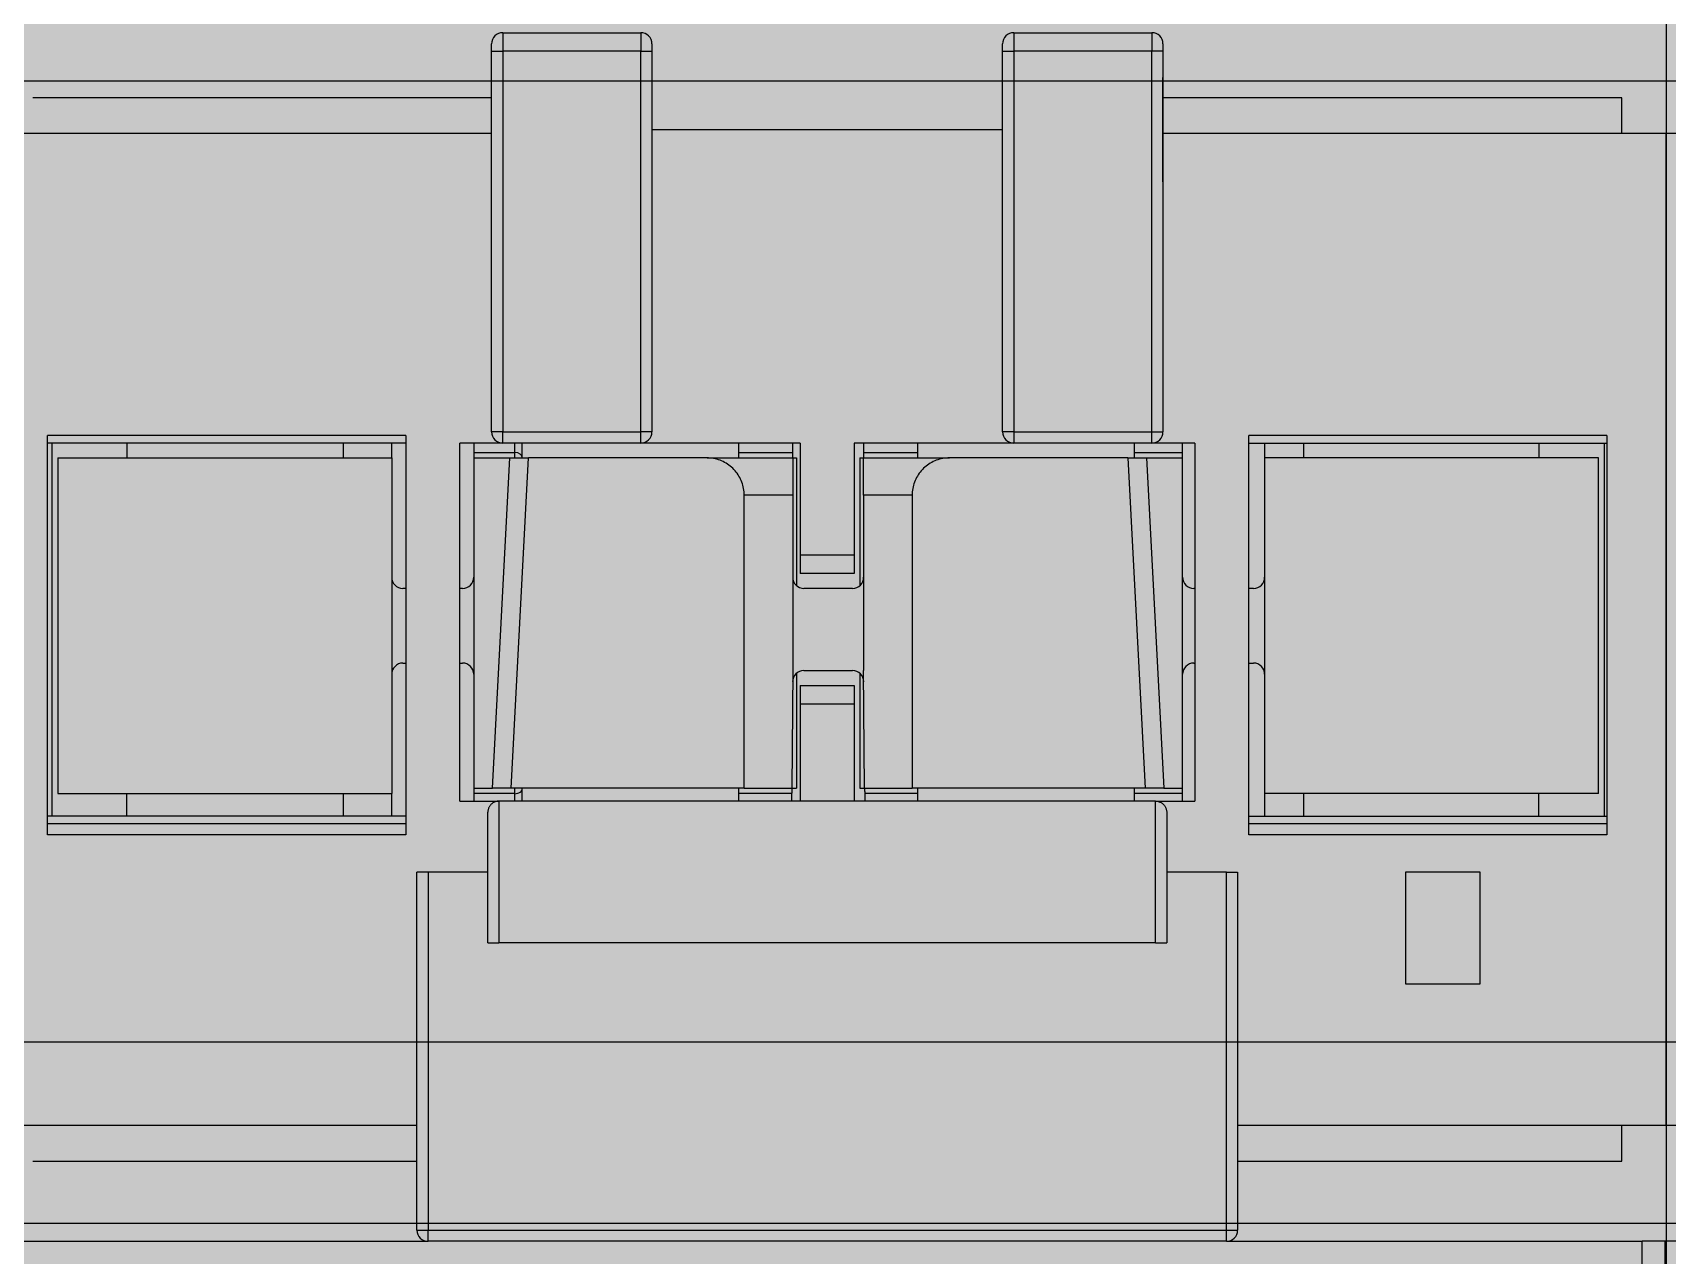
# Model space of a CAD drawing. Extents: x 20 to 1829, y -86 to 701.
# Drawn here: x 1257.72 to 1301.53, y 127.88 to 160.66 of the extents above; entities that cross this region are included whole.
import ezdxf

# ---------------------------------------------------------------- set-up
doc = ezdxf.new("R2010")
doc.units = 0
doc.layers.add('MAIN-1', color=7, linetype='Continuous')
doc.layers.add('SYMS', color=7, linetype='Continuous')

msp = doc.modelspace()

# ---------------------------------------------------------------- hatches: boundary and pattern name
at = {"layer": 'SYMS', "true_color": 0x8fbdb9}
h = msp.add_hatch(color=253, dxfattribs=at)
h.dxf.hatch_style = 1
h.paths.add_polyline_path([(1256.526, 111.226), (1301.504, 111.226), (1301.504, 181.726), (1256.526, 181.726)])
h = msp.add_hatch(color=253, dxfattribs=at)
h.dxf.hatch_style = 1
h.paths.add_polyline_path([(1301.515, 111.226), (1346.493, 111.226), (1346.493, 181.726), (1301.515, 181.726)])

# ---------------------------------------------------------------- linework, layer by layer
at = {"layer": 'MAIN-1'}
for p, q in [((1301.504, 161.056), (1301.504, 157.956)), ((1301.515, 157.956), (1301.515, 161.056)), ((1270.315, 160.656), (1274.015, 160.656)), ((1270.315, 160.656), (1270.315, 160.156)), ((1274.015, 160.656), (1274.015, 160.156)), ((1284.015, 160.656), (1287.715, 160.656)), ((1284.015, 160.656), (1284.015, 160.156)), ((1287.715, 160.656), (1287.715, 160.156)), ((1270.015, 160.156), (1270.015, 160.356)), ((1270.015, 149.956), (1270.015, 160.156)), ((1270.015, 160.156), (1270.315, 160.156)), ((1270.315, 160.156), (1270.315, 149.956)), ((1274.015, 160.156), (1270.315, 160.156)), ((1274.015, 149.956), (1274.015, 160.156)), ((1274.015, 160.156), (1274.315, 160.156)), ((1274.315, 160.356), (1274.315, 160.156)), ((1274.315, 160.156), (1274.315, 149.956)), ((1283.715, 160.156), (1283.715, 160.356)), ((1283.715, 149.956), (1283.715, 160.156)), ((1283.715, 160.156), (1284.015, 160.156)), ((1287.715, 160.156), (1284.015, 160.156)), ((1284.015, 160.156), (1284.015, 149.956)), ((1287.715, 149.956), (1287.715, 160.156)), ((1288.015, 160.156), (1287.715, 160.156)), ((1288.015, 160.356), (1288.015, 160.156)), ((1288.015, 160.156), (1288.015, 149.956)), ((1288.015, 156.656), (1288.015, 159.456)), ((1270.015, 158.906), (1257.715, 158.906)), ((1300.315, 158.906), (1288.015, 158.906)), ((1300.315, 157.956), (1300.315, 158.906)), ((1270.015, 157.956), (1256.515, 157.956)), ((1283.715, 158.056), (1274.315, 158.056)), ((1301.515, 157.956), (1288.015, 157.956)), ((1301.504, 131.356), (1301.504, 157.956)), ((1315.004, 157.956), (1301.504, 157.956)), ((1301.515, 131.356), (1301.515, 157.956)), ((1270.315, 149.956), (1270.015, 149.956)), ((1270.315, 149.956), (1274.015, 149.956)), ((1270.315, 149.656), (1270.315, 149.956)), ((1274.015, 149.656), (1274.015, 149.956)), ((1274.315, 149.956), (1274.015, 149.956)), ((1284.015, 149.956), (1283.715, 149.956)), ((1284.015, 149.956), (1287.715, 149.956)), ((1284.015, 149.956), (1284.015, 149.656)), ((1287.715, 149.956), (1288.015, 149.956)), ((1287.715, 149.656), (1287.715, 149.956)), ((1258.115, 139.156), (1258.115, 149.856)), ((1267.715, 149.856), (1258.115, 149.856)), ((1267.715, 149.656), (1258.115, 149.656)), ((1258.24, 139.656), (1258.24, 149.656)), ((1260.24, 149.656), (1260.24, 149.256)), ((1266.04, 149.656), (1266.04, 149.256)), ((1267.34, 149.256), (1267.34, 149.656)), ((1267.715, 149.856), (1267.715, 139.156)), ((1269.165, 140.056), (1269.165, 149.656)), ((1270.315, 149.656), (1269.165, 149.656)), ((1269.54, 149.656), (1269.54, 149.402)), ((1274.015, 149.656), (1270.315, 149.656)), ((1270.64, 149.402), (1270.64, 149.656)), ((1270.84, 149.261), (1270.84, 149.656)), ((1278.29, 149.656), (1274.015, 149.656)), ((1276.64, 149.656), (1276.64, 149.402)), ((1278.09, 149.402), (1278.09, 149.656)), ((1278.29, 149.656), (1278.29, 146.656)), ((1279.74, 149.656), (1279.74, 146.656)), ((1284.015, 149.656), (1279.74, 149.656)), ((1279.99, 149.656), (1279.99, 149.402)), ((1281.44, 149.402), (1281.44, 149.656)), ((1287.715, 149.656), (1284.015, 149.656)), ((1287.24, 149.656), (1287.24, 149.402)), ((1288.865, 149.656), (1287.715, 149.656)), ((1288.54, 149.402), (1288.54, 149.656)), ((1288.865, 149.656), (1288.865, 140.056)), ((1290.315, 139.156), (1290.315, 149.856)), ((1299.915, 149.856), (1290.315, 149.856)), ((1290.315, 149.656), (1299.915, 149.656)), ((1290.74, 149.656), (1290.74, 149.256)), ((1291.79, 149.256), (1291.79, 149.656)), ((1298.09, 149.656), (1298.09, 149.256)), ((1299.84, 149.656), (1299.84, 139.656)), ((1299.915, 149.856), (1299.915, 139.156)), ((1258.39, 149.256), (1267.34, 149.256)), ((1258.39, 149.256), (1258.39, 140.256)), ((1267.34, 149.256), (1267.34, 140.256)), ((1269.54, 149.402), (1269.54, 149.256)), ((1269.54, 149.402), (1270.64, 149.402)), ((1269.54, 149.256), (1269.54, 140.406)), ((1269.54, 149.256), (1270.504, 149.256)), ((1270.04, 140.406), (1270.504, 149.256)), ((1270.504, 149.256), (1270.505, 149.256)), ((1270.505, 149.256), (1270.506, 149.256)), ((1270.506, 149.256), (1270.509, 149.256)), ((1270.509, 149.256), (1270.513, 149.256)), ((1270.513, 149.256), (1270.517, 149.256)), ((1270.517, 149.256), (1270.523, 149.256)), ((1270.523, 149.256), (1270.53, 149.256)), ((1270.53, 149.256), (1270.538, 149.256)), ((1270.538, 149.256), (1270.547, 149.256)), ((1270.54, 140.406), (1271.003, 149.256)), ((1270.547, 149.256), (1270.556, 149.256)), ((1270.556, 149.256), (1270.567, 149.256)), ((1270.567, 149.256), (1270.579, 149.256)), ((1270.579, 149.256), (1270.591, 149.256)), ((1270.591, 149.256), (1270.605, 149.256)), ((1270.605, 149.256), (1270.619, 149.256)), ((1270.619, 149.256), (1270.634, 149.256)), ((1270.634, 149.256), (1270.65, 149.256)), ((1270.64, 149.256), (1270.64, 149.402)), ((1270.65, 149.256), (1270.667, 149.256)), ((1270.667, 149.256), (1270.684, 149.256)), ((1270.684, 149.256), (1270.702, 149.256)), ((1270.702, 149.256), (1270.721, 149.256)), ((1270.721, 149.256), (1270.741, 149.256)), ((1270.741, 149.256), (1270.76, 149.256)), ((1270.76, 149.256), (1270.781, 149.256)), ((1270.781, 149.256), (1270.802, 149.256)), ((1270.802, 149.256), (1270.823, 149.256)), ((1270.823, 149.256), (1270.845, 149.256)), ((1270.84, 149.256), (1270.84, 149.261)), ((1270.845, 149.256), (1270.866, 149.256)), ((1270.866, 149.256), (1270.889, 149.256)), ((1270.889, 149.256), (1270.911, 149.256)), ((1270.911, 149.256), (1270.933, 149.256)), ((1270.933, 149.256), (1270.956, 149.256)), ((1270.956, 149.256), (1270.98, 149.256)), ((1270.98, 149.256), (1271.003, 149.256)), ((1271.003, 149.256), (1271.003, 149.256)), ((1271.003, 149.256), (1271.003, 149.256)), ((1271.003, 149.256), (1271.003, 149.256)), ((1271.003, 149.256), (1271.003, 149.256)), ((1271.003, 149.256), (1271.003, 149.256)), ((1271.003, 149.256), (1271.003, 149.256)), ((1271.003, 149.256), (1271.003, 149.256)), ((1271.003, 149.256), (1271.003, 149.256)), ((1271.003, 149.256), (1271.003, 149.256)), ((1271.003, 149.256), (1271.003, 149.256)), ((1271.003, 149.256), (1271.003, 149.256)), ((1271.003, 149.256), (1271.003, 149.256)), ((1271.003, 149.256), (1271.003, 149.256)), ((1271.003, 149.256), (1271.003, 149.256)), ((1271.003, 149.256), (1271.003, 149.256)), ((1271.003, 149.256), (1271.003, 149.256)), ((1271.003, 149.256), (1271.003, 149.256)), ((1271.003, 149.256), (1271.003, 149.256)), ((1271.003, 149.256), (1271.003, 149.256)), ((1271.003, 149.256), (1271.003, 149.256)), ((1271.003, 149.256), (1271.003, 149.256)), ((1271.003, 149.256), (1271.003, 149.256)), ((1271.003, 149.256), (1271.003, 149.256)), ((1271.003, 149.256), (1271.003, 149.256)), ((1271.003, 149.256), (1271.003, 149.256)), ((1271.003, 149.256), (1271.003, 149.256)), ((1271.003, 149.256), (1271.003, 149.256)), ((1271.003, 149.256), (1271.003, 149.256)), ((1271.003, 149.256), (1271.003, 149.256)), ((1271.003, 149.256), (1271.003, 149.256)), ((1271.003, 149.256), (1271.003, 149.256)), ((1271.003, 149.256), (1271.003, 149.256)), ((1271.003, 149.256), (1271.003, 149.256)), ((1271.003, 149.256), (1271.003, 149.256)), ((1275.791, 149.256), (1271.003, 149.256)), ((1275.836, 149.255), (1275.791, 149.256)), ((1275.792, 149.256), (1278.09, 149.256)), ((1275.881, 149.252), (1275.836, 149.255)), ((1275.926, 149.247), (1275.881, 149.252)), ((1275.97, 149.24), (1275.926, 149.247)), ((1276.013, 149.231), (1275.97, 149.24)), ((1276.056, 149.22), (1276.013, 149.231)), ((1276.099, 149.207), (1276.056, 149.22)), ((1276.141, 149.192), (1276.099, 149.207)), ((1276.183, 149.175), (1276.141, 149.192)), ((1276.224, 149.157), (1276.183, 149.175)), ((1276.264, 149.136), (1276.224, 149.157)), ((1276.303, 149.114), (1276.264, 149.136)), ((1276.341, 149.09), (1276.303, 149.114)), ((1276.378, 149.065), (1276.341, 149.09)), ((1276.414, 149.037), (1276.378, 149.065)), ((1276.448, 149.009), (1276.414, 149.037)), ((1276.481, 148.978), (1276.448, 149.009)), ((1276.64, 149.402), (1276.64, 149.256)), ((1276.64, 149.402), (1278.09, 149.402)), ((1278.09, 149.256), (1278.09, 149.402)), ((1278.09, 149.256), (1278.09, 148.256)), ((1278.09, 149.256), (1278.19, 149.256)), ((1278.19, 149.256), (1278.19, 145.832)), ((1279.89, 149.256), (1279.89, 145.832)), ((1279.89, 149.256), (1279.99, 149.256)), ((1279.99, 149.402), (1279.99, 149.256)), ((1279.99, 149.402), (1281.44, 149.402)), ((1279.99, 148.256), (1279.99, 149.256)), ((1279.99, 149.256), (1282.289, 149.256)), ((1281.44, 149.256), (1281.44, 149.402)), ((1281.632, 149.009), (1281.599, 148.978)), ((1281.667, 149.037), (1281.632, 149.009)), ((1281.702, 149.065), (1281.667, 149.037)), ((1281.739, 149.09), (1281.702, 149.065)), ((1281.777, 149.114), (1281.739, 149.09)), ((1281.817, 149.136), (1281.777, 149.114)), ((1281.857, 149.157), (1281.817, 149.136)), ((1281.898, 149.175), (1281.857, 149.157)), ((1281.939, 149.192), (1281.898, 149.175)), ((1281.981, 149.207), (1281.939, 149.192)), ((1282.024, 149.22), (1281.981, 149.207)), ((1282.067, 149.231), (1282.024, 149.22)), ((1282.111, 149.24), (1282.067, 149.231)), ((1282.155, 149.247), (1282.111, 149.24)), ((1282.2, 149.252), (1282.155, 149.247)), ((1282.245, 149.255), (1282.2, 149.252)), ((1282.29, 149.256), (1282.245, 149.255)), ((1287.077, 149.256), (1282.29, 149.256)), ((1287.077, 149.256), (1287.077, 149.256)), ((1287.077, 149.256), (1287.077, 149.256)), ((1287.077, 149.256), (1287.077, 149.256)), ((1287.077, 149.256), (1287.077, 149.256)), ((1287.077, 149.256), (1287.077, 149.256)), ((1287.077, 149.256), (1287.077, 149.256)), ((1287.077, 149.256), (1287.541, 140.406)), ((1287.077, 149.256), (1287.101, 149.256)), ((1287.101, 149.256), (1287.124, 149.256)), ((1287.124, 149.256), (1287.147, 149.256)), ((1287.147, 149.256), (1287.17, 149.256)), ((1287.17, 149.256), (1287.192, 149.256)), ((1287.192, 149.256), (1287.214, 149.256)), ((1287.214, 149.256), (1287.236, 149.256)), ((1287.236, 149.256), (1287.258, 149.256)), ((1287.24, 149.402), (1287.24, 149.256)), ((1287.24, 149.402), (1288.54, 149.402)), ((1287.258, 149.256), (1287.279, 149.256)), ((1287.279, 149.256), (1287.3, 149.256)), ((1287.3, 149.256), (1287.32, 149.256)), ((1287.32, 149.256), (1287.34, 149.256)), ((1287.34, 149.256), (1287.359, 149.256)), ((1287.359, 149.256), (1287.378, 149.256)), ((1287.378, 149.256), (1287.396, 149.256)), ((1287.396, 149.256), (1287.414, 149.256)), ((1287.414, 149.256), (1287.43, 149.256)), ((1287.43, 149.256), (1287.446, 149.256)), ((1287.446, 149.256), (1287.461, 149.256)), ((1287.461, 149.256), (1287.476, 149.256)), ((1287.476, 149.256), (1287.489, 149.256)), ((1287.489, 149.256), (1287.502, 149.256)), ((1287.502, 149.256), (1287.513, 149.256)), ((1287.513, 149.256), (1287.524, 149.256)), ((1287.524, 149.256), (1287.534, 149.256)), ((1287.534, 149.256), (1287.543, 149.256)), ((1287.543, 149.256), (1287.551, 149.256)), ((1287.551, 149.256), (1287.557, 149.256)), ((1287.557, 149.256), (1287.563, 149.256)), ((1287.563, 149.256), (1287.568, 149.256)), ((1287.568, 149.256), (1287.572, 149.256)), ((1287.572, 149.256), (1287.574, 149.256)), ((1287.574, 149.256), (1287.576, 149.256)), ((1287.576, 149.256), (1287.576, 149.256)), ((1287.576, 149.256), (1288.54, 149.256)), ((1287.576, 149.256), (1288.04, 140.406)), ((1288.54, 149.256), (1288.54, 149.402)), ((1288.54, 140.406), (1288.54, 149.256)), ((1290.74, 149.256), (1290.74, 140.256)), ((1299.69, 149.256), (1290.74, 149.256)), ((1299.69, 140.256), (1299.69, 149.256)), ((1276.513, 148.947), (1276.481, 148.978)), ((1276.543, 148.914), (1276.513, 148.947)), ((1276.572, 148.879), (1276.543, 148.914)), ((1276.599, 148.844), (1276.572, 148.879)), ((1276.625, 148.807), (1276.599, 148.844)), ((1276.649, 148.769), (1276.625, 148.807)), ((1276.671, 148.729), (1276.649, 148.769)), ((1276.691, 148.689), (1276.671, 148.729)), ((1276.71, 148.648), (1276.691, 148.689)), ((1276.727, 148.607), (1276.71, 148.648)), ((1276.741, 148.564), (1276.727, 148.607)), ((1276.754, 148.522), (1276.741, 148.564)), ((1281.339, 148.564), (1281.326, 148.522)), ((1281.354, 148.607), (1281.339, 148.564)), ((1281.371, 148.648), (1281.354, 148.607)), ((1281.389, 148.689), (1281.371, 148.648)), ((1281.41, 148.729), (1281.389, 148.689)), ((1281.432, 148.769), (1281.41, 148.729)), ((1281.456, 148.807), (1281.432, 148.769)), ((1281.481, 148.844), (1281.456, 148.807)), ((1281.509, 148.879), (1281.481, 148.844)), ((1281.537, 148.914), (1281.509, 148.879)), ((1281.568, 148.947), (1281.537, 148.914)), ((1281.599, 148.978), (1281.568, 148.947)), ((1276.765, 148.478), (1276.754, 148.522)), ((1276.774, 148.435), (1276.765, 148.478)), ((1276.781, 148.391), (1276.774, 148.435)), ((1276.786, 148.346), (1276.781, 148.391)), ((1276.789, 148.301), (1276.786, 148.346)), ((1276.79, 148.255), (1276.789, 148.301)), ((1278.09, 148.256), (1276.79, 148.256)), ((1276.79, 140.406), (1276.79, 148.255)), ((1278.09, 148.256), (1278.09, 143.556)), ((1279.99, 148.256), (1279.99, 143.556)), ((1281.29, 148.256), (1279.99, 148.256)), ((1281.291, 148.301), (1281.29, 148.255)), ((1281.29, 148.255), (1281.29, 140.406)), ((1281.294, 148.346), (1281.291, 148.301)), ((1281.299, 148.391), (1281.294, 148.346)), ((1281.306, 148.435), (1281.299, 148.391)), ((1281.315, 148.478), (1281.306, 148.435)), ((1281.326, 148.522), (1281.315, 148.478)), ((1278.29, 146.656), (1279.74, 146.656)), ((1278.29, 146.656), (1278.29, 146.156)), ((1279.74, 146.656), (1279.74, 146.156)), ((1279.74, 146.156), (1278.29, 146.156)), ((1267.715, 145.756), (1267.64, 145.756)), ((1269.24, 145.756), (1269.165, 145.756)), ((1279.69, 145.756), (1278.39, 145.756)), ((1288.865, 145.756), (1288.84, 145.756)), ((1290.44, 145.756), (1290.315, 145.756)), ((1267.64, 143.756), (1267.715, 143.756)), ((1269.165, 143.756), (1269.24, 143.756)), ((1288.84, 143.756), (1288.865, 143.756)), ((1290.315, 143.756), (1290.44, 143.756)), ((1278.09, 143.556), (1278.063, 140.406)), ((1278.19, 143.482), (1278.19, 140.406)), ((1278.388, 143.556), (1279.693, 143.556)), ((1279.89, 143.482), (1279.89, 140.406)), ((1280.018, 140.406), (1279.99, 143.556)), ((1278.29, 143.156), (1278.29, 142.656)), ((1278.29, 143.156), (1279.74, 143.156)), ((1279.74, 143.156), (1279.74, 142.656)), ((1278.29, 142.656), (1278.29, 140.056)), ((1279.74, 142.656), (1278.29, 142.656)), ((1279.74, 142.656), (1279.74, 140.056)), ((1258.39, 140.256), (1267.34, 140.256)), ((1260.24, 139.656), (1260.24, 140.256)), ((1266.04, 140.256), (1266.04, 139.656)), ((1267.34, 139.656), (1267.34, 140.256)), ((1269.54, 140.406), (1269.54, 140.256)), ((1269.54, 140.406), (1270.04, 140.406)), ((1269.54, 140.256), (1269.54, 140.056)), ((1270.64, 140.256), (1269.54, 140.256)), ((1270.041, 140.406), (1270.04, 140.406)), ((1270.042, 140.406), (1270.041, 140.406)), ((1270.045, 140.406), (1270.042, 140.406)), ((1270.049, 140.406), (1270.045, 140.406)), ((1270.054, 140.406), (1270.049, 140.406)), ((1270.059, 140.406), (1270.054, 140.406)), ((1270.066, 140.406), (1270.059, 140.406)), ((1270.074, 140.406), (1270.066, 140.406)), ((1270.083, 140.406), (1270.074, 140.406)), ((1270.093, 140.406), (1270.083, 140.406)), ((1270.103, 140.406), (1270.093, 140.406)), ((1270.115, 140.406), (1270.103, 140.406)), ((1270.128, 140.406), (1270.115, 140.406)), ((1270.141, 140.406), (1270.128, 140.406)), ((1270.155, 140.406), (1270.141, 140.406)), ((1270.17, 140.406), (1270.155, 140.406)), ((1270.186, 140.406), (1270.17, 140.406)), ((1270.203, 140.406), (1270.186, 140.406)), ((1270.22, 140.406), (1270.203, 140.406)), ((1270.239, 140.406), (1270.22, 140.406)), ((1270.257, 140.406), (1270.239, 140.406)), ((1270.277, 140.406), (1270.257, 140.406)), ((1270.297, 140.406), (1270.277, 140.406)), ((1270.317, 140.406), (1270.297, 140.406)), ((1270.338, 140.406), (1270.317, 140.406)), ((1270.359, 140.406), (1270.338, 140.406)), ((1270.381, 140.406), (1270.359, 140.406)), ((1270.403, 140.406), (1270.381, 140.406)), ((1270.425, 140.406), (1270.403, 140.406)), ((1270.447, 140.406), (1270.425, 140.406)), ((1270.47, 140.406), (1270.447, 140.406)), ((1270.493, 140.406), (1270.47, 140.406)), ((1270.516, 140.406), (1270.493, 140.406)), ((1270.54, 140.406), (1270.516, 140.406)), ((1270.54, 140.406), (1270.54, 140.406)), ((1270.54, 140.406), (1270.54, 140.406)), ((1270.54, 140.406), (1270.54, 140.406)), ((1270.54, 140.406), (1270.54, 140.406)), ((1270.54, 140.406), (1270.54, 140.406)), ((1270.54, 140.406), (1270.54, 140.406)), ((1276.79, 140.406), (1270.54, 140.406)), ((1270.64, 140.256), (1270.64, 140.406)), ((1270.64, 140.056), (1270.64, 140.256)), ((1270.84, 140.397), (1270.84, 140.406)), ((1270.84, 140.056), (1270.84, 140.397)), ((1276.64, 140.406), (1276.64, 140.256)), ((1276.64, 140.256), (1276.64, 140.056)), ((1278.061, 140.256), (1276.64, 140.256)), ((1276.79, 140.406), (1278.063, 140.406)), ((1278.061, 140.256), (1278.06, 140.056)), ((1278.062, 140.271), (1278.061, 140.256)), ((1278.063, 140.372), (1278.062, 140.364)), ((1278.062, 140.364), (1278.062, 140.355)), ((1278.062, 140.355), (1278.062, 140.346)), ((1278.062, 140.346), (1278.062, 140.335)), ((1278.062, 140.335), (1278.062, 140.324)), ((1278.062, 140.324), (1278.062, 140.312)), ((1278.062, 140.312), (1278.062, 140.299)), ((1278.062, 140.299), (1278.062, 140.286)), ((1278.062, 140.286), (1278.062, 140.271)), ((1278.063, 140.406), (1278.19, 140.406)), ((1278.063, 140.406), (1278.063, 140.405)), ((1278.063, 140.405), (1278.063, 140.404)), ((1278.063, 140.404), (1278.063, 140.402)), ((1278.063, 140.402), (1278.063, 140.399)), ((1278.063, 140.399), (1278.063, 140.395)), ((1278.063, 140.395), (1278.063, 140.391)), ((1278.063, 140.391), (1278.063, 140.385)), ((1278.063, 140.385), (1278.063, 140.379)), ((1278.063, 140.379), (1278.063, 140.372)), ((1279.89, 140.406), (1280.018, 140.406)), ((1280.018, 140.406), (1281.29, 140.406)), ((1280.018, 140.406), (1280.018, 140.405)), ((1280.018, 140.405), (1280.018, 140.404)), ((1280.018, 140.404), (1280.018, 140.402)), ((1280.018, 140.402), (1280.018, 140.399)), ((1280.018, 140.399), (1280.018, 140.395)), ((1280.018, 140.395), (1280.018, 140.391)), ((1280.018, 140.391), (1280.018, 140.385)), ((1280.018, 140.385), (1280.018, 140.379)), ((1280.018, 140.379), (1280.018, 140.372)), ((1280.018, 140.372), (1280.018, 140.364)), ((1280.018, 140.364), (1280.018, 140.355)), ((1280.018, 140.355), (1280.018, 140.346)), ((1280.018, 140.346), (1280.018, 140.335)), ((1280.018, 140.335), (1280.018, 140.324)), ((1280.018, 140.324), (1280.019, 140.312)), ((1280.019, 140.312), (1280.019, 140.299)), ((1280.019, 140.299), (1280.019, 140.286)), ((1280.019, 140.286), (1280.019, 140.271)), ((1280.019, 140.271), (1280.019, 140.256)), ((1281.44, 140.256), (1280.019, 140.256)), ((1280.019, 140.256), (1280.021, 140.056)), ((1287.541, 140.406), (1281.29, 140.406)), ((1281.44, 140.256), (1281.44, 140.406)), ((1281.44, 140.056), (1281.44, 140.256)), ((1287.24, 140.406), (1287.24, 140.256)), ((1287.24, 140.256), (1287.24, 140.056)), ((1288.54, 140.256), (1287.24, 140.256)), ((1287.541, 140.406), (1287.541, 140.406)), ((1287.541, 140.406), (1287.541, 140.406)), ((1287.541, 140.406), (1287.541, 140.406)), ((1287.541, 140.406), (1287.541, 140.406)), ((1287.541, 140.406), (1287.541, 140.406)), ((1287.541, 140.406), (1287.541, 140.406)), ((1287.565, 140.406), (1287.541, 140.406)), ((1287.588, 140.406), (1287.565, 140.406)), ((1287.611, 140.406), (1287.588, 140.406)), ((1287.634, 140.406), (1287.611, 140.406)), ((1287.656, 140.406), (1287.634, 140.406)), ((1287.678, 140.406), (1287.656, 140.406)), ((1287.7, 140.406), (1287.678, 140.406)), ((1287.721, 140.406), (1287.7, 140.406)), ((1287.743, 140.406), (1287.721, 140.406)), ((1287.764, 140.406), (1287.743, 140.406)), ((1287.784, 140.406), (1287.764, 140.406)), ((1287.804, 140.406), (1287.784, 140.406)), ((1287.823, 140.406), (1287.804, 140.406)), ((1287.842, 140.406), (1287.823, 140.406)), ((1287.86, 140.406), (1287.842, 140.406)), ((1287.878, 140.406), (1287.86, 140.406)), ((1287.894, 140.406), (1287.878, 140.406)), ((1287.91, 140.406), (1287.894, 140.406)), ((1287.925, 140.406), (1287.91, 140.406)), ((1287.94, 140.406), (1287.925, 140.406)), ((1287.953, 140.406), (1287.94, 140.406)), ((1287.966, 140.406), (1287.953, 140.406)), ((1287.977, 140.406), (1287.966, 140.406)), ((1287.988, 140.406), (1287.977, 140.406)), ((1287.998, 140.406), (1287.988, 140.406)), ((1288.007, 140.406), (1287.998, 140.406)), ((1288.014, 140.406), (1288.007, 140.406)), ((1288.021, 140.406), (1288.014, 140.406)), ((1288.027, 140.406), (1288.021, 140.406)), ((1288.032, 140.406), (1288.027, 140.406)), ((1288.035, 140.406), (1288.032, 140.406)), ((1288.038, 140.406), (1288.035, 140.406)), ((1288.04, 140.406), (1288.038, 140.406)), ((1288.04, 140.406), (1288.54, 140.406)), ((1288.04, 140.406), (1288.04, 140.406)), ((1288.54, 140.256), (1288.54, 140.406)), ((1288.54, 140.056), (1288.54, 140.256)), ((1290.74, 140.256), (1290.74, 139.656)), ((1299.69, 140.256), (1290.74, 140.256)), ((1291.79, 139.656), (1291.79, 140.256)), ((1298.09, 139.656), (1298.09, 140.256)), ((1269.165, 140.056), (1270.215, 140.056)), ((1269.918, 139.796), (1269.916, 139.776)), ((1269.921, 139.816), (1269.918, 139.796)), ((1269.926, 139.834), (1269.921, 139.816)), ((1269.931, 139.851), (1269.926, 139.834)), ((1269.937, 139.868), (1269.931, 139.851)), ((1269.943, 139.883), (1269.937, 139.868)), ((1269.951, 139.897), (1269.943, 139.883)), ((1269.958, 139.911), (1269.951, 139.897)), ((1269.967, 139.924), (1269.958, 139.911)), ((1269.977, 139.937), (1269.967, 139.924)), ((1269.987, 139.95), (1269.977, 139.937)), ((1269.998, 139.962), (1269.987, 139.95)), ((1270.01, 139.974), (1269.998, 139.962)), ((1270.023, 139.986), (1270.01, 139.974)), ((1270.037, 139.997), (1270.023, 139.986)), ((1270.051, 140.007), (1270.037, 139.997)), ((1270.066, 140.016), (1270.051, 140.007)), ((1270.082, 140.024), (1270.066, 140.016)), ((1270.099, 140.032), (1270.082, 140.024)), ((1270.115, 140.038), (1270.099, 140.032)), ((1270.132, 140.044), (1270.115, 140.038)), ((1270.149, 140.048), (1270.132, 140.044)), ((1270.165, 140.051), (1270.149, 140.048)), ((1270.182, 140.054), (1270.165, 140.051)), ((1270.199, 140.055), (1270.182, 140.054)), ((1270.215, 140.056), (1270.199, 140.055)), ((1287.815, 140.056), (1270.215, 140.056)), ((1270.215, 140.056), (1270.215, 136.256)), ((1287.815, 140.056), (1288.865, 140.056)), ((1287.815, 140.056), (1287.832, 140.055)), ((1287.815, 136.256), (1287.815, 140.056)), ((1287.832, 140.055), (1287.849, 140.054)), ((1287.849, 140.054), (1287.865, 140.051)), ((1287.865, 140.051), (1287.882, 140.048)), ((1287.882, 140.048), (1287.899, 140.044)), ((1287.899, 140.044), (1287.915, 140.038)), ((1287.915, 140.038), (1287.932, 140.032)), ((1287.932, 140.032), (1287.948, 140.024)), ((1287.948, 140.024), (1287.964, 140.016)), ((1287.964, 140.016), (1287.979, 140.007)), ((1287.979, 140.007), (1287.994, 139.997)), ((1287.994, 139.997), (1288.008, 139.986)), ((1288.008, 139.986), (1288.02, 139.974)), ((1288.02, 139.974), (1288.033, 139.962)), ((1288.033, 139.962), (1288.044, 139.95)), ((1288.044, 139.95), (1288.054, 139.937)), ((1288.054, 139.937), (1288.063, 139.924)), ((1288.063, 139.924), (1288.072, 139.911)), ((1288.072, 139.911), (1288.08, 139.897)), ((1288.08, 139.897), (1288.087, 139.883)), ((1288.087, 139.883), (1288.094, 139.868)), ((1288.094, 139.868), (1288.1, 139.851)), ((1288.1, 139.851), (1288.105, 139.834)), ((1288.105, 139.834), (1288.109, 139.816)), ((1288.109, 139.816), (1288.112, 139.796)), ((1288.112, 139.796), (1288.115, 139.776)), ((1267.715, 139.656), (1258.115, 139.656)), ((1258.115, 139.456), (1267.715, 139.456)), ((1269.916, 139.776), (1269.915, 139.756)), ((1269.915, 136.256), (1269.915, 139.756)), ((1288.115, 139.776), (1288.115, 139.756)), ((1288.115, 139.756), (1288.115, 136.256)), ((1290.315, 139.656), (1299.915, 139.656)), ((1290.315, 139.456), (1299.915, 139.456)), ((1267.715, 139.156), (1258.115, 139.156)), ((1299.915, 139.156), (1290.315, 139.156)), ((1268.315, 138.156), (1268.015, 138.156)), ((1268.015, 128.556), (1268.015, 138.156)), ((1269.915, 138.156), (1268.315, 138.156)), ((1268.315, 138.156), (1268.315, 128.556)), ((1289.715, 138.156), (1288.115, 138.156)), ((1289.715, 128.556), (1289.715, 138.156)), ((1289.715, 138.156), (1290.015, 138.156)), ((1290.015, 138.156), (1290.015, 128.556)), ((1294.515, 138.156), (1294.515, 135.156)), ((1296.515, 138.156), (1294.515, 138.156)), ((1296.515, 135.156), (1296.515, 138.156)), ((1269.915, 136.256), (1270.215, 136.256)), ((1287.815, 136.256), (1270.215, 136.256)), ((1287.815, 136.256), (1288.115, 136.256)), ((1294.515, 135.156), (1296.515, 135.156)), ((1268.015, 131.356), (1256.515, 131.356)), ((1301.515, 131.356), (1290.015, 131.356)), ((1300.315, 130.406), (1300.315, 131.356)), ((1301.504, 131.356), (1301.504, 128.256)), ((1313.004, 131.356), (1301.504, 131.356)), ((1301.515, 128.256), (1301.515, 131.356)), ((1257.715, 130.406), (1268.015, 130.406)), ((1290.015, 130.406), (1300.315, 130.406)), ((1268.015, 128.556), (1268.315, 128.556)), ((1268.315, 128.556), (1289.715, 128.556)), ((1268.315, 128.256), (1268.315, 128.556)), ((1289.715, 128.256), (1289.715, 128.556)), ((1289.715, 128.556), (1290.015, 128.556)), ((1257.165, 128.256), (1268.315, 128.256)), ((1289.715, 128.256), (1268.315, 128.256)), ((1289.715, 128.256), (1300.865, 128.256)), ((1300.865, 118.043), (1300.865, 128.256)), ((1301.167, 128.256), (1300.865, 128.256)), ((1301.515, 128.256), (1301.165, 128.256)), ((1301.465, 128.256), (1301.465, 118.027)), ((1301.853, 128.256), (1301.504, 128.256)), ((1301.504, 117.706), (1301.504, 128.256)), ((1301.515, 117.706), (1301.515, 128.256))]:
    msp.add_line(p, q, dxfattribs=at)
for centre, start, end in [((1270.315, 160.356), 90, 180.0008), ((1274.015, 160.356), 359.9994, 90), ((1284.015, 160.356), 90, 180.0006), ((1287.715, 160.356), 0, 90), ((1270.315, 149.956), 180, 270), ((1274.015, 149.956), 270, 0), ((1284.015, 149.956), 180, 270), ((1287.715, 149.956), 270, 0), ((1267.64, 146.056), 180, 270), ((1269.24, 146.056), 270, 0), ((1278.39, 146.056), 180, 270), ((1279.69, 146.056), 270, 0), ((1288.84, 146.056), 180, 270), ((1290.44, 146.056), 270, 0), ((1267.64, 143.456), 90, 180), ((1269.24, 143.456), 0, 90), ((1288.84, 143.456), 90, 180), ((1290.44, 143.456), 0, 90), ((1278.388, 143.256), 90, 179.5), ((1279.693, 143.256), 0.3789, 90), ((1268.315, 128.556), 180, 270), ((1289.715, 128.556), 270, 0)]:
    msp.add_arc(centre, 0.3, start, end, dxfattribs=at)
for centre, major_axis, start_param, end_param in [((1270.64, 149.261), (0.2, 0), 0, 1.570796), ((1270.64, 140.397), (-0.2, 0), 1.570796, 3.141603)]:
    msp.add_ellipse(centre, major_axis=major_axis, ratio=0.707107, start_param=start_param, end_param=end_param, dxfattribs=at)
at = {"layer": 'SYMS'}
msp.add_line((1206.388, 128.739), (1451.271, 128.739), dxfattribs=at)
for points in [[(1256.526, 181.726), (1301.504, 181.726), (1301.504, 111.226), (1256.526, 111.226)], [(1301.515, 181.726), (1346.493, 181.726), (1346.493, 111.226), (1301.515, 111.226)], [(1206.388, 159.362), (1451.271, 159.362), (1451.271, 133.59), (1206.388, 133.59)]]:
    msp.add_lwpolyline(points, close=True, dxfattribs=at)

doc.saveas('drawing.dxf')
